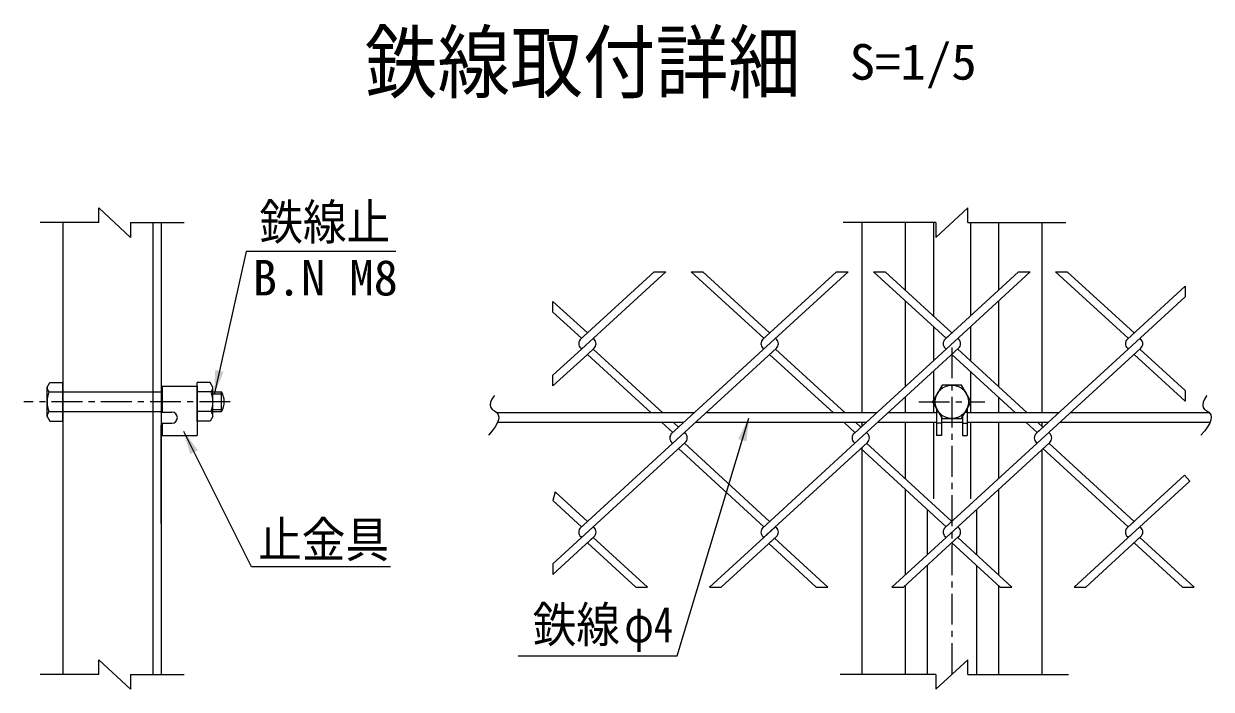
# Model space of a CAD drawing. Units: millimetres, scale not verified, with parts at other scales. Extents: x -4455 to 4455, y -3150 to 3150.
# Drawn here: x 1084 to 2531, y 376 to 1187 of the extents above; entities that cross this region are included whole.
import ezdxf
from ezdxf.enums import TextEntityAlignment as Align

# ---------------------------------------------------------------- set-up
doc = ezdxf.new("R2010")
doc.units = ezdxf.units.MM
doc.header["$LTSCALE"] = 30
doc.linetypes.add('DASHED', pattern=[7.5, 6, -1.5])
doc.linetypes.add('USER1', pattern=[2, 1.25, -0.25, 0.25, -0.25])
doc.layers.add('0-4_7詳細', color=7, linetype='Continuous', lineweight=18)
doc.styles.add('ＭＳ ゴシック', font='')
doc.styles.get('ＭＳ ゴシック').set_extended_font_data('MS Gothic')

msp = doc.modelspace()

# ---------------------------------------------------------------- linework, layer by layer
at = {"layer": '0-4_7詳細', "color": 4}
for p, q in [((1214.51, 926.67), (1175.74, 962.67)), ((1175.74, 944.67), (1175.74, 962.67)), ((2195.76, 926.67), (2234.53, 962.67)), ((2234.53, 944.67), (2234.53, 962.67)), ((1175.74, 944.67), (1104.17, 944.67)), ((1214.51, 944.67), (1214.51, 926.67)), ((1214.51, 944.67), (1279.78, 944.67)), ((2195.76, 944.67), (2082.59, 944.67)), ((2195.76, 944.67), (2195.76, 926.67)), ((2234.53, 944.67), (2354.11, 944.67)), ((1175.74, 394.36), (1175.74, 412.36)), ((1214.51, 376.36), (1175.74, 412.36)), ((2195.76, 376.36), (2234.53, 412.36)), ((2234.53, 394.36), (2234.53, 412.36)), ((1175.74, 394.36), (1104.17, 394.36)), ((1214.51, 394.36), (1279.78, 394.36)), ((1214.51, 394.36), (1214.51, 376.36)), ((2195.76, 394.36), (2078.94, 394.36)), ((2195.76, 394.36), (2195.76, 376.36)), ((2234.53, 394.36), (2357.34, 394.36))]:
    msp.add_line(p, q, dxfattribs=at)
at = {"layer": '0-4_7詳細', "lineweight": 9}
for p, q in [((1131.94, 944.67), (1131.94, 394.36)), ((1241.44, 944.67), (1241.44, 394.36)), ((1251.94, 944.67), (1251.94, 394.36)), ((2105.64, 944.67), (2105.64, 713.11)), ((2158.14, 944.67), (2158.14, 862.51)), ((2192.64, 944.67), (2192.64, 830.89)), ((2237.64, 944.67), (2237.64, 830.89)), ((2272.14, 944.67), (2272.14, 862.51)), ((2324.64, 944.67), (2324.64, 713.11)), ((2158.14, 849.49), (2158.14, 745.02)), ((2272.14, 849.49), (2272.14, 745.02)), ((2192.64, 817.87), (2192.64, 776.64)), ((2206.97, 802.78), (2215.14, 810.28)), ((2237.64, 817.87), (2237.64, 776.64)), ((2206.97, 791.72), (2208.04, 790.74)), ((2192.64, 763.62), (2192.64, 713.11)), ((2237.64, 763.62), (2237.64, 713.11)), ((1112.74, 744.23), (1116.06, 749.99)), ((1112.74, 708.71), (1112.74, 744.23)), ((1114.8, 738.47), (1131.94, 738.47)), ((1116.06, 749.99), (1131.94, 749.99)), ((1131.94, 702.95), (1131.94, 749.99)), ((1252.96, 745.43), (1252.96, 713.93)), ((1295.56, 702.95), (1295.56, 749.99)), ((1312.7, 738.47), (1295.56, 738.47)), ((1314.76, 708.71), (1314.76, 744.23)), ((1314.76, 738.47), (1325.42, 738.47)), ((1325.42, 714.47), (1325.42, 738.47)), ((2158.14, 732), (2158.14, 713.11)), ((2272.14, 732), (2272.14, 713.11)), ((1114.8, 714.47), (1131.94, 714.47)), ((1252.96, 713.93), (1264.81, 713.93)), ((1312.7, 714.47), (1295.56, 714.47)), ((1314.76, 714.47), (1325.42, 714.47)), ((1901.29, 713.11), (1660.73, 713.11)), ((2123.32, 713.11), (1915.5, 713.11)), ((2196.39, 713.11), (2137.53, 713.11)), ((2196.39, 718.21), (2196.39, 685.43)), ((2198.86, 713.93), (2196.39, 713.93)), ((2231.42, 713.93), (2233.89, 713.93)), ((2233.89, 718.21), (2233.89, 685.43)), ((2345.35, 713.11), (2233.89, 713.11)), ((2528.82, 713.11), (2359.56, 713.11)), ((1251.94, 578.11), (1251.94, 698.11)), ((1252.96, 700.43), (1264.81, 700.43)), ((1252.96, 700.43), (1252.96, 685.43)), ((1311.43, 702.95), (1295.56, 702.95)), ((1314.76, 708.71), (1311.43, 702.95)), ((1888.2, 701.11), (1661.46, 701.11)), ((2110.22, 701.11), (1902.41, 701.11)), ((2105.64, 701.11), (2105.64, 696.92)), ((2196.39, 701.11), (2124.43, 701.11)), ((2158.14, 701.11), (2158.14, 633.01)), ((2192.64, 701.11), (2192.64, 608.27)), ((2202.39, 700.43), (2196.39, 700.43)), ((2202.39, 707.81), (2202.39, 685.43)), ((2227.89, 701.11), (2202.39, 701.11)), ((2227.89, 700.43), (2233.89, 700.43)), ((2332.25, 701.11), (2233.89, 701.11)), ((2237.64, 701.11), (2237.64, 608.27)), ((2272.14, 701.11), (2272.14, 633.01)), ((2324.64, 701.11), (2324.64, 696.92)), ((2529.55, 701.11), (2346.46, 701.11)), ((1252.96, 685.43), (1295.56, 685.43)), ((2111.23, 689.02), (2112.3, 688.04)), ((2111.23, 689.02), (2112.3, 688.04)), ((2202.39, 685.43), (2196.39, 685.43)), ((2333.26, 689.02), (2334.33, 688.04)), ((2333.26, 689.02), (2334.33, 688.04)), ((2105.64, 670.87), (2105.64, 394.36)), ((2324.64, 668.1), (2324.64, 394.36)), ((2158.14, 619.99), (2158.14, 515.53)), ((2272.14, 619.99), (2272.14, 515.53)), ((2185.14, 595.25), (2185.14, 540.27)), ((2245.14, 595.25), (2245.14, 540.27)), ((2185.14, 527.25), (2185.14, 394.36)), ((2245.14, 527.25), (2245.14, 394.36)), ((2158.14, 502.51), (2158.14, 394.36)), ((2272.14, 502.51), (2272.14, 394.36))]:
    msp.add_line(p, q, dxfattribs=at)
at = {"layer": '0-4_7詳細', "color": 3}
for p, q in [((1761.84, 801.8), (1852.45, 884.83)), ((1763.98, 790.74), (1866.66, 884.83)), ((1852.45, 884.83), (1866.66, 884.83)), ((1897.54, 884.83), (1986.01, 803.76)), ((1897.54, 884.83), (1911.75, 884.83)), ((1911.75, 884.83), (1993.11, 810.28)), ((1983.87, 801.8), (2074.48, 884.83)), ((1984.94, 789.76), (2088.69, 884.83)), ((2074.48, 884.83), (2088.69, 884.83)), ((2119.57, 884.83), (2208.04, 803.76)), ((2119.57, 884.83), (2133.78, 884.83)), ((2133.78, 884.83), (2215.14, 810.28)), ((2206.97, 802.78), (2296.51, 884.83)), ((2208.04, 790.74), (2310.72, 884.83)), ((2296.51, 884.83), (2310.72, 884.83)), ((2341.59, 884.83), (2430.07, 803.76)), ((2341.59, 884.83), (2355.8, 884.83)), ((2355.8, 884.83), (2437.17, 810.28)), ((2429, 802.78), (2499.28, 867.19)), ((2430.07, 790.74), (2499.28, 854.17)), ((2499.28, 867.19), (2499.28, 854.17)), ((1729.06, 848.79), (1771.09, 810.28)), ((1729.06, 835.77), (1729.06, 848.79)), ((1729.06, 835.77), (1763.98, 803.76)), ((1778.19, 803.76), (1779.26, 802.78)), ((1778.19, 803.76), (1779.26, 802.78)), ((2000.22, 803.76), (2001.29, 802.78)), ((2000.22, 803.76), (2001.29, 802.78)), ((2222.25, 803.76), (2223.32, 802.78)), ((2222.25, 803.76), (2223.32, 802.78)), ((2444.28, 803.76), (2445.35, 802.78)), ((2444.28, 803.76), (2445.35, 802.78)), ((2444.28, 803.76), (2445.35, 802.78)), ((2444.28, 803.76), (2445.35, 802.78)), ((1729.06, 758.74), (1763.98, 790.74)), ((1729.06, 745.72), (1771.09, 784.23)), ((1762.54, 792.06), (1763.98, 790.74)), ((1762.54, 792.06), (1763.98, 790.74)), ((1762.91, 791.72), (1763.98, 790.74)), ((1762.91, 791.72), (1763.98, 790.74)), ((1771.09, 784.23), (1779.26, 791.72)), ((1771.09, 784.23), (1848.7, 713.11)), ((1778.19, 790.74), (1862.91, 713.11)), ((1872.85, 687.06), (1984.94, 789.76)), ((1875, 676), (2001.29, 791.73)), ((1984.94, 791.72), (1986.01, 790.74)), ((1993.11, 784.23), (2070.73, 713.11)), ((2000.22, 790.74), (2084.94, 713.11)), ((2095.95, 688.04), (2208.04, 790.74)), ((2215.14, 784.23), (2292.76, 713.11)), ((2222.25, 790.74), (2306.96, 713.11)), ((2317.98, 688.04), (2430.07, 790.74)), ((2319.05, 676), (2445.35, 791.73)), ((2429, 791.72), (2430.07, 790.74)), ((2437.17, 784.23), (2499.28, 727.32)), ((2444.28, 790.74), (2499.28, 740.34)), ((1729.06, 745.72), (1729.06, 758.74)), ((2499.28, 740.34), (2499.28, 727.32)), ((1861.79, 701.11), (1875, 689.02)), ((1876, 701.11), (1882.1, 695.53)), ((2083.82, 701.11), (2097.02, 689.02)), ((2098.03, 701.11), (2104.13, 695.53)), ((2305.85, 701.11), (2319.05, 689.02)), ((2317.98, 688.04), (2326.16, 695.53)), ((2320.06, 701.11), (2326.16, 695.53)), ((1889.21, 689.02), (1890.28, 688.04)), ((1889.21, 689.02), (1890.28, 688.04)), ((1761.84, 572.31), (1875, 676)), ((1762.91, 560.27), (1890.28, 676.98)), ((1873.56, 677.31), (1875, 676)), ((1873.93, 676.98), (1875, 676)), ((1873.93, 676.98), (1875, 676)), ((1882.1, 669.49), (1890.28, 676.98)), ((1882.1, 669.49), (1986.01, 574.27)), ((1889.21, 676), (1993.11, 580.78)), ((1983.87, 572.31), (2097.02, 676)), ((1984.94, 560.27), (2112.3, 676.98)), ((2104.13, 669.49), (2208.04, 574.27)), ((2111.23, 676), (2215.14, 580.78)), ((2206.97, 573.29), (2319.05, 676)), ((2208.04, 561.25), (2334.33, 676.98)), ((2317.98, 676.98), (2319.05, 676)), ((2326.16, 669.49), (2430.07, 574.27)), ((2333.26, 676), (2437.17, 580.78)), ((2429, 573.29), (2498.52, 636.99)), ((2498.52, 636.99), (2505.05, 629.96)), ((2430.07, 561.25), (2505.05, 629.96)), ((1731.8, 616.78), (1729.06, 606.27)), ((1731.8, 616.78), (1771.09, 580.78)), ((1729.06, 606.27), (1763.98, 574.27)), ((2429, 573.29), (2437.17, 580.78)), ((1728.88, 529.08), (1778.19, 574.27)), ((1778.19, 574.27), (1779.26, 573.29)), ((1778.19, 574.27), (1779.26, 573.29)), ((1919.99, 500.75), (2000.22, 574.27)), ((2000.22, 574.27), (2001.29, 573.29)), ((2000.22, 574.27), (2001.29, 573.29)), ((2142.01, 500.75), (2222.25, 574.27)), ((2222.25, 574.27), (2223.32, 573.29)), ((2222.25, 574.27), (2223.32, 573.29)), ((2364.04, 500.75), (2444.28, 574.27)), ((2444.28, 574.27), (2445.35, 573.29)), ((2444.28, 574.27), (2445.35, 573.29)), ((1729.1, 516.27), (1779.26, 562.23)), ((1762.91, 562.23), (1763.98, 561.25)), ((1762.91, 562.23), (1763.98, 561.25)), ((1771.09, 554.74), (1779.26, 562.23)), ((1771.09, 554.74), (1830, 500.75)), ((1778.19, 561.25), (1844.21, 500.75)), ((1934.2, 500.75), (2001.29, 562.23)), ((1984.94, 562.23), (1986.01, 561.25)), ((1984.94, 562.23), (1986.01, 561.25)), ((1992.04, 553.76), (2049.89, 500.75)), ((1993.11, 554.74), (2001.29, 562.23)), ((1999.15, 560.27), (2064.1, 500.75)), ((2156.22, 500.75), (2223.32, 562.23)), ((2206.97, 562.23), (2208.04, 561.25)), ((2215.14, 554.74), (2274.06, 500.75)), ((2222.25, 561.25), (2288.27, 500.75)), ((2378.25, 500.75), (2445.35, 562.23)), ((2429, 562.23), (2430.07, 561.25)), ((2437.17, 554.74), (2496.09, 500.75)), ((2444.28, 561.25), (2510.3, 500.75)), ((1728.88, 529.08), (1729.1, 516.27)), ((1830, 500.75), (1844.21, 500.75)), ((1919.99, 500.75), (1934.2, 500.75)), ((2049.89, 500.75), (2064.1, 500.75)), ((2142.01, 500.75), (2156.22, 500.75)), ((2274.06, 500.75), (2288.27, 500.75)), ((2364.04, 500.75), (2378.25, 500.75)), ((2496.09, 500.75), (2510.3, 500.75))]:
    msp.add_line(p, q, dxfattribs=at)
at = {"layer": '0-4_7詳細', "color": 1, "linetype": 'USER1'}
for p, q in [((2215.14, 792.62), (2215.14, 394.36)), ((1335.81, 726.47), (1084.32, 726.47)), ((2174.85, 726.47), (2255.49, 726.47))]:
    msp.add_line(p, q, dxfattribs=at)
at = {"layer": '0-4_7詳細', "color": 3, "linetype": 'DASHED'}
for p, q in [((1131.94, 738.47), (1252.96, 738.47)), ((1131.94, 714.47), (1252.96, 714.47))]:
    msp.add_line(p, q, dxfattribs=at)
at = {"layer": '0-4_7詳細', "color": 1}
for p, q in [((1314.76, 736.07), (1326.63, 736.07)), ((1314.76, 716.87), (1326.63, 716.87))]:
    msp.add_line(p, q, dxfattribs=at)
at = {"layer": '0-4_7詳細', "lineweight": 9}
for points in [[(1537.61, 909.33), (1355.27, 909.33), (1316.61, 736.83)], [(1252.96, 745.43), (1295.56, 745.43), (1295.56, 685.43)], [(1314.76, 744.23), (1311.43, 749.99), (1295.56, 749.99)], [(1657.66, 734.21), (1657.35, 733.82), (1654.68, 729.62), (1653.12, 725.86), (1652.65, 722.55), (1653.27, 719.67), (1654.99, 717.24), (1657.81, 715.25), (1660.64, 713.24), (1662.39, 710.76), (1663.07, 707.81), (1662.68, 704.37), (1661.22, 700.47), (1658.68, 696.08), (1655.06, 691.23), (1650.37, 685.89)], [(2525.75, 734.21), (2525.44, 733.82), (2522.78, 729.62), (2521.21, 725.86), (2520.74, 722.55), (2521.37, 719.67), (2523.09, 717.24), (2525.91, 715.25), (2528.73, 713.24), (2530.49, 710.76), (2531.17, 707.81), (2530.78, 704.37), (2529.31, 700.47), (2526.77, 696.08), (2523.15, 691.23), (2518.47, 685.89)], [(1112.74, 708.71), (1116.06, 702.95), (1131.94, 702.95)], [(2227.89, 707.81), (2227.89, 685.43), (2233.89, 685.43)], [(1531.2, 525.28), (1361.78, 525.28), (1279.27, 690.13)]]:
    msp.add_lwpolyline(points, dxfattribs=at)
at = {"layer": '0-4_7詳細', "color": 3}
msp.add_lwpolyline([(2095.95, 676.98), (2097.02, 676), (2223.32, 791.72)], dxfattribs=at)
msp.add_lwpolyline([(2238.66, 726.47), (2226.9, 746.84), (2203.38, 746.84), (2191.62, 726.47), (2203.38, 706.1), (2226.9, 706.1)], close=True, dxfattribs=at)
at = {"layer": '0-4_7詳細', "color": 1}
msp.add_lwpolyline([(1686.69, 416.9), (1880.6, 416.9), (1967.87, 706.55)], dxfattribs=at)
at = {"layer": '0-4_7詳細', "color": 3}
msp.add_circle((2215.14, 726.47), 20.4, dxfattribs=at)
for centre, start, end in [((1767.98, 797.25), 132.5, 227.5), ((1774.19, 797.25), 312.5, 47.5), ((1990.01, 797.25), 132.5, 227.5), ((1996.22, 797.25), 312.5, 47.5), ((2212.03, 797.25), 132.5, 227.5), ((2218.25, 797.25), 312.5, 47.5), ((2434.06, 797.25), 132.5, 227.5), ((2440.28, 797.25), 312.5, 47.5), ((1878.99, 682.51), 132.5, 227.5), ((1885.21, 682.51), 312.5, 47.5), ((2101.02, 682.51), 132.5, 227.5), ((2107.24, 682.51), 312.5, 47.5), ((2323.05, 682.51), 132.5, 227.5), ((2329.27, 682.51), 312.5, 47.5), ((1767.98, 567.76), 132.5, 227.5), ((1774.19, 567.76), 312.5, 47.5), ((1990.01, 567.76), 132.5, 227.5), ((1996.22, 567.76), 312.5, 47.5), ((2212.03, 567.76), 132.5, 227.5), ((2218.25, 567.76), 312.5, 47.5), ((2434.06, 567.76), 132.5, 227.5), ((2440.28, 567.76), 312.5, 47.5)]:
    msp.add_arc(centre, 7.5, start, end, dxfattribs=at)
at = {"layer": '0-4_7詳細', "lineweight": 9}
for centre, radius, start, end in [((1121.83, 744.23), 9.09, 180, 219.3382), ((1148.74, 726.47), 36, 160.52878, 199.47122), ((1305.67, 744.23), 9.09, 320.6618, 0), ((1278.76, 726.47), 36, 340.52878, 19.47122), ((1304.64, 726.47), 24, 330, 30), ((1121.83, 708.71), 9.09, 140.6618, 180), ((1264.81, 707.18), 6.75, 270, 90), ((1305.67, 708.71), 9.09, 0, 39.3382)]:
    msp.add_arc(centre, radius, start, end, dxfattribs=at)
at = {"layer": '0-4_7詳細'}
for points in [[(1316.17, 734.88), (1317.65, 765.29), (1327.81, 763.01)], [(1278.38, 691.92), (1296.46, 667.42), (1287.15, 662.76)]]:
    msp.add_solid(points, dxfattribs=at)
at = {"layer": '0-4_7詳細', "color": 1}
msp.add_solid([(1968.44, 708.46), (1964.78, 678.23), (1954.8, 681.24)], dxfattribs=at)

# ---------------------------------------------------------------- texts
at = {"layer": '0-4_7詳細', "style": 'ＭＳ ゴシック', "width": 0.9}
msp.add_text('鉄線取付詳細', height=72.14, dxfattribs=at).set_placement((1499.82, 1082.39), align=Align.BOTTOM_LEFT)
at = {"layer": '0-4_7詳細', "color": 3, "style": 'ＭＳ ゴシック'}
for s, width, p in [('S=1/5', 1.05, (2090.69, 1105.78)), ('鉄線止', 0.9, (1371.34, 910.78)), ('止金具', 0.9, (1369.82, 523.99)), ('鉄線', 0.9, (1704.37, 420.49)), ('φ4', 0.8, (1816.15, 420.49))]:
    msp.add_text(s, height=43.33, dxfattribs=dict(at, width=width)).set_placement(p, align=Align.BOTTOM_LEFT)
msp.add_text('B.N M8', height=43.33, dxfattribs=at).set_placement((1363.35, 842.92), align=Align.BOTTOM_LEFT)

doc.saveas('drawing.dxf')
